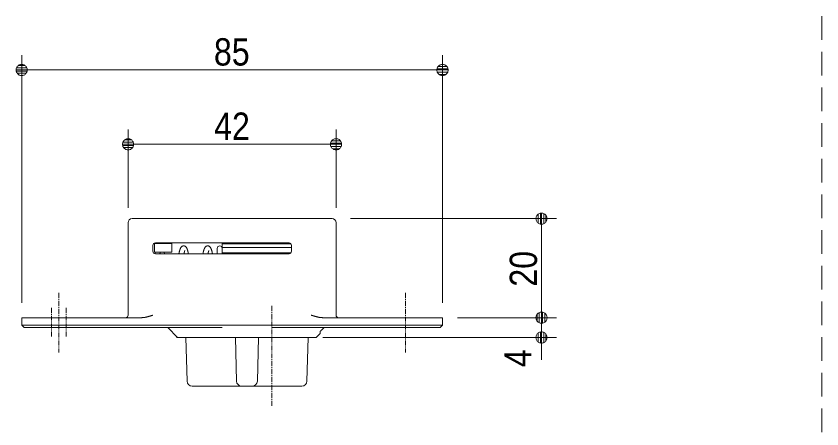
# Model space of a CAD drawing. Units: millimetres, scale not verified, with parts at other scales. Extents: x -4547 to 4547, y -2284 to 2284.
# Drawn here: x -3664 to -2851, y 233 to 650 of the extents above; entities that cross this region are included whole.
import ezdxf
from ezdxf.enums import TextEntityAlignment as Align

# ---------------------------------------------------------------- set-up
doc = ezdxf.new("R2010")
doc.units = ezdxf.units.MM
doc.header["$LTSCALE"] = 20
doc.linetypes.add('CHAIN1', pattern=[8, 5, -1, 1, -1])
doc.linetypes.add('DASHED1', pattern=[1.8, 1.2, -0.6])
for name, color, linetype, lineweight in [('0-0_3一般', 7, 'Continuous', 9), ('0-1_2寸法-2', 7, 'Continuous', 9), ('0-2_0', 7, 'Continuous', 9), ('0-4_2寸法-1', 7, 'Continuous', 9)]:
    doc.layers.add(name, color=color, linetype=linetype, lineweight=lineweight)
doc.styles.add('ＭＳ Ｐゴシック', font='')
doc.styles.get('ＭＳ Ｐゴシック').set_extended_font_data('MS PGothic')

# ---------------------------------------------------------------- blocks, each defined once
blk = doc.blocks.new('グループ-134')
at = {"layer": '0-0_3一般'}
for p, q in [((-43213, 6513), (-43413, 6713)), ((-43028.3, 6513), (-43238, 6513)), ((-43213, 6513), (-42313, 6513)), ((-43023, 5630.4), (-43046.1, 6513)), ((-42313, 6513), (-41313, 6513)), ((-42023, 5630.4), (-42046.1, 6513)), ((-41579.9, 6513), (-41603, 5630.4)), ((-41313, 6513), (-40413, 6513)), ((-40579.9, 6513), (-40603, 5630.4)), ((-40332.6, 6593.4), (-40413, 6513)), ((-42923, 5533), (-41703, 5533)), ((-41923, 5533), (-40703, 5533))]:
    blk.add_line(p, q, dxfattribs=at)
blk.add_lwpolyline([(-40333, 6593.9), (-40333, 6637.9), (-40330.4, 6640.4), (-40327.8, 6642.9), (-40325.2, 6645.4), (-40322.6, 6647.9), (-40319.9, 6650.4), (-40317.3, 6652.9), (-40314.7, 6655.4), (-40312.1, 6657.9), (-40309.5, 6660.4), (-40306.9, 6662.9), (-40304.3, 6665.4), (-40301.7, 6667.9), (-40299.1, 6670.4), (-40296.4, 6672.9), (-40293.8, 6675.4), (-40291.2, 6677.9), (-40288.6, 6680.4), (-40286, 6682.9), (-40283.4, 6685.4), (-40280.8, 6687.9), (-40278.2, 6690.4), (-40275.6, 6692.9), (-40273, 6695.5), (-40270.4, 6698), (-40267.7, 6700.5), (-40265.1, 6703), (-40262.5, 6705.5), (-40259.9, 6708), (-40257.3, 6710.5), (-40254.7, 6713)], dxfattribs=at)
for centre, start, end in [((-42923, 5633), 181.5, 270), ((-41923, 5633), 181.5, 270), ((-41703, 5633), 270, 358.5), ((-40703, 5633), 270, 358.5)]:
    blk.add_arc(centre, 100, start, end, dxfattribs=at)
blk = doc.blocks.new('グループ-135')
at = {"layer": '0-0_3一般'}
for p, q in [((-44213, 6963), (-44213, 8833)), ((-40093, 8913), (-44133, 8913)), ((-40013, 6963), (-40013, 8833)), ((-43713, 8253), (-43713, 8373)), ((-43678, 8420.7), (-43678, 8413)), ((-43678, 8413), (-43328, 8413)), ((-43663, 8423), (-40963, 8423)), ((-43328, 8423), (-43328, 8413)), ((-43328, 8413), (-43328, 8233)), ((-42413, 8203), (-42413, 8313)), ((-42313, 8423), (-42313, 8403)), ((-42313, 8403), (-42313, 8333)), ((-40923, 8403), (-42313, 8403)), ((-42313, 8223), (-42313, 8333)), ((-40913, 8333), (-42313, 8333)), ((-40913, 8373), (-40913, 8253)), ((-43672.8, 8205.7), (-43672.9, 8205)), ((-40963, 8203), (-43663, 8203)), ((-43565, 8232.2), (-43564.8, 8233)), ((-43487.6, 8233), (-43481.3, 8203)), ((-42313, 8223), (-42313, 8203)), ((-42013, 8223), (-42313, 8223)), ((-42013, 8223), (-40923, 8223)), ((-43942.1, 6913), (-45863, 6913)), ((-43718.6, 6961.2), (-43713, 6963)), ((-40507.4, 6961.2), (-40513, 6963)), ((-39013, 6913), (-40283.9, 6913)), ((-37863, 6913), (-39013, 6913)), ((-37863, 6913), (-37863, 6763)), ((-39013, 6763), (-45863, 6763)), ((-45863, 6713), (-42313, 6713)), ((-41313, 6713), (-39013, 6713)), ((-37863, 6763), (-39013, 6763)), ((-39013, 6713), (-37913, 6713)), ((-37863, 6763), (-37913, 6713))]:
    blk.add_line(p, q, dxfattribs=at)
at = {"layer": '0-0_3一般', "linetype": 'CHAIN1'}
for p, q in [((-45613, 7413), (-45613, 6213)), ((-38613, 7413), (-38613, 6213)), ((-41313, 5133), (-41313, 7163)), ((-45763, 7113), (-45763, 6513)), ((-45463, 7113), (-45463, 6513))]:
    blk.add_line(p, q, dxfattribs=at)
at = {"layer": '0-0_3一般'}
for points in [[(-43678, 8413), (-43678, 8233), (-43328, 8233)], [(-43159.3, 8305.5), (-43160.9, 8301.7), (-43162.5, 8297.8), (-43164, 8294), (-43165.4, 8290.1), (-43166.8, 8286.2), (-43168.1, 8282.3), (-43169.3, 8278.4), (-43170.5, 8274.5), (-43171.7, 8270.6), (-43172.8, 8266.8), (-43173.8, 8263.1), (-43174.8, 8259.5), (-43175.8, 8255.9), (-43176.7, 8252.4), (-43177.6, 8249), (-43178.4, 8245.7), (-43179.2, 8242.4), (-43180, 8239.2), (-43180.7, 8236.1), (-43181.3, 8233.1), (-43182, 8230.1), (-43182.6, 8227.2), (-43183.2, 8224.5), (-43183.7, 8221.7), (-43184.3, 8219.1), (-43184.8, 8216.6), (-43185.3, 8214.1), (-43185.8, 8211.7), (-43186.3, 8209.4), (-43186.8, 8207.2), (-43187.2, 8205), (-43187.6, 8203), (-43187.6, 8203)], [(-43036.9, 8331.4), (-43039.3, 8334.7), (-43041.9, 8337.8), (-43044.6, 8340.8), (-43047.5, 8343.6), (-43050.5, 8346.3), (-43053.7, 8348.9), (-43057.1, 8351.3), (-43060.6, 8353.5), (-43064.3, 8355.6), (-43068.1, 8357.5), (-43072, 8359.2), (-43075.9, 8360.6), (-43079.9, 8361.7), (-43083.8, 8362.4), (-43087.7, 8362.9), (-43091.6, 8363), (-43095.5, 8362.9), (-43099.4, 8362.4), (-43103.3, 8361.6), (-43107.2, 8360.6), (-43111.1, 8359.2), (-43115, 8357.5), (-43118.9, 8355.5), (-43122.5, 8353.5), (-43126, 8351.2), (-43129.4, 8348.8), (-43132.6, 8346.3), (-43135.6, 8343.6), (-43138.5, 8340.7), (-43141.2, 8337.7), (-43143.7, 8334.6), (-43146.1, 8331.3), (-43148.3, 8327.9), (-43150.4, 8324.3), (-43152.3, 8320.5), (-43154.1, 8316.8), (-43155.9, 8313), (-43157.7, 8309.3), (-43159.3, 8305.5)], [(-42995.6, 8203), (-42996, 8205), (-42996.5, 8207.2), (-42996.9, 8209.4), (-42997.4, 8211.7), (-42997.9, 8214.1), (-42998.4, 8216.6), (-42998.9, 8219.1), (-42999.5, 8221.7), (-43000.1, 8224.5), (-43000.6, 8227.3), (-43001.3, 8230.1), (-43001.9, 8233.1), (-43002.5, 8236.1), (-43003.2, 8239.2), (-43004, 8242.4), (-43004.8, 8245.7), (-43005.6, 8249), (-43006.4, 8252.5), (-43007.4, 8255.9), (-43008.3, 8259.5), (-43009.3, 8263.2), (-43010.4, 8266.9), (-43011.4, 8270.7), (-43012.6, 8274.5), (-43013.7, 8278.5), (-43015, 8282.4), (-43016.3, 8286.3), (-43017.6, 8290.2), (-43019.1, 8294), (-43020.5, 8297.9), (-43022.1, 8301.7), (-43023.7, 8305.5), (-43025.4, 8309.3), (-43027.1, 8313.1), (-43028.9, 8316.9), (-43030.7, 8320.6), (-43032.7, 8324.3), (-43034.7, 8327.9), (-43036.9, 8331.4)], [(-42673.6, 8305.5), (-42675.2, 8301.7), (-42676.8, 8297.8), (-42678.3, 8294), (-42679.7, 8290.1), (-42681.1, 8286.2), (-42682.4, 8282.3), (-42683.6, 8278.4), (-42684.8, 8274.5), (-42686, 8270.6), (-42687.1, 8266.8), (-42688.1, 8263.1), (-42689.1, 8259.5), (-42690.1, 8255.9), (-42691, 8252.4), (-42691.9, 8249), (-42692.7, 8245.7), (-42693.5, 8242.4), (-42694.3, 8239.2), (-42695, 8236.1), (-42695.6, 8233.1), (-42696.2, 8230.1), (-42696.9, 8227.2), (-42697.4, 8224.5), (-42698, 8221.7), (-42698.6, 8219.1), (-42699.1, 8216.6), (-42699.6, 8214.1), (-42700.1, 8211.7), (-42700.6, 8209.4), (-42701, 8207.2), (-42701.5, 8205), (-42701.9, 8203), (-42701.9, 8203)], [(-42551.2, 8331.4), (-42553.6, 8334.7), (-42556.2, 8337.8), (-42558.9, 8340.8), (-42561.7, 8343.6), (-42564.8, 8346.3), (-42568, 8348.9), (-42571.3, 8351.3), (-42574.9, 8353.5), (-42578.6, 8355.6), (-42582.4, 8357.5), (-42586.3, 8359.2), (-42590.2, 8360.6), (-42594.1, 8361.7), (-42598.1, 8362.4), (-42602, 8362.9), (-42605.9, 8363), (-42609.8, 8362.9), (-42613.7, 8362.4), (-42617.6, 8361.6), (-42621.5, 8360.6), (-42625.4, 8359.2), (-42629.3, 8357.5), (-42633.1, 8355.5), (-42636.8, 8353.5), (-42640.3, 8351.2), (-42643.7, 8348.8), (-42646.9, 8346.3), (-42649.9, 8343.6), (-42652.8, 8340.7), (-42655.5, 8337.7), (-42658, 8334.6), (-42660.4, 8331.3), (-42662.6, 8327.9), (-42664.7, 8324.3), (-42666.6, 8320.5), (-42668.4, 8316.8), (-42670.2, 8313), (-42671.9, 8309.3), (-42673.6, 8305.5)], [(-42509.9, 8203), (-42510.3, 8205), (-42510.8, 8207.2), (-42511.2, 8209.4), (-42511.7, 8211.7), (-42512.2, 8214.1), (-42512.7, 8216.6), (-42513.2, 8219.1), (-42513.8, 8221.7), (-42514.3, 8224.5), (-42514.9, 8227.3), (-42515.5, 8230.1), (-42516.2, 8233.1), (-42516.8, 8236.1), (-42517.5, 8239.2), (-42518.3, 8242.4), (-42519, 8245.7), (-42519.9, 8249), (-42520.7, 8252.5), (-42521.6, 8255.9), (-42522.6, 8259.5), (-42523.6, 8263.2), (-42524.6, 8266.9), (-42525.7, 8270.7), (-42526.9, 8274.5), (-42528, 8278.5), (-42529.3, 8282.4), (-42530.6, 8286.3), (-42531.9, 8290.2), (-42533.3, 8294), (-42534.8, 8297.9), (-42536.4, 8301.7), (-42538, 8305.5), (-42539.6, 8309.3), (-42541.4, 8313.1), (-42543.2, 8316.9), (-42545, 8320.6), (-42546.9, 8324.3), (-42549, 8327.9), (-42551.2, 8331.4)], [(-43666.9, 8233), (-43667.1, 8232.3), (-43667.3, 8231.6), (-43667.5, 8230.9), (-43667.6, 8230.2), (-43667.8, 8229.5), (-43668, 8228.8), (-43668.2, 8228.1), (-43668.3, 8227.4), (-43668.5, 8226.7), (-43668.6, 8226), (-43668.8, 8225.3), (-43669, 8224.6), (-43669.1, 8224), (-43669.3, 8223.3), (-43669.4, 8222.6), (-43669.6, 8221.9), (-43669.7, 8221.2), (-43669.9, 8220.5), (-43670, 8219.8), (-43670.2, 8219.1), (-43670.3, 8218.3), (-43670.4, 8217.6), (-43670.6, 8216.9), (-43670.7, 8216.2), (-43670.9, 8215.5), (-43671, 8214.8), (-43671.1, 8214.1), (-43671.3, 8213.4), (-43671.4, 8212.7), (-43671.5, 8212), (-43671.7, 8211.3), (-43671.8, 8210.6), (-43672, 8209.9), (-43672.1, 8209.2), (-43672.2, 8208.5), (-43672.4, 8207.8), (-43672.5, 8207.1), (-43672.6, 8206.4), (-43672.8, 8205.7)], [(-43572, 8203), (-43571.8, 8203.7), (-43571.6, 8204.5), (-43571.5, 8205.3), (-43571.3, 8206), (-43571.2, 8206.8), (-43571, 8207.5), (-43570.8, 8208.3), (-43570.7, 8209), (-43570.5, 8209.8), (-43570.3, 8210.5), (-43570.2, 8211.3), (-43570, 8212), (-43569.8, 8212.8), (-43569.6, 8213.5), (-43569.5, 8214.3), (-43569.3, 8215), (-43569.1, 8215.8), (-43568.9, 8216.5), (-43568.8, 8217.3), (-43568.6, 8218), (-43568.4, 8218.8), (-43568.2, 8219.5), (-43568, 8220.3), (-43567.9, 8221), (-43567.7, 8221.8), (-43567.5, 8222.5), (-43567.3, 8223.3), (-43567.1, 8224), (-43566.9, 8224.8), (-43566.7, 8225.5), (-43566.6, 8226.3), (-43566.4, 8227), (-43566.2, 8227.8), (-43566, 8228.5), (-43565.8, 8229.3), (-43565.6, 8230), (-43565.4, 8230.8), (-43565.2, 8231.5), (-43565, 8232.2)], [(-43086.3, 8203), (-43086, 8204.2), (-43085.7, 8205.5), (-43085.4, 8206.8), (-43085.2, 8208.1), (-43084.9, 8209.4), (-43084.6, 8210.7), (-43084.3, 8212.1), (-43084, 8213.5), (-43083.6, 8214.9), (-43083.3, 8216.3), (-43083, 8217.8), (-43082.6, 8219.2), (-43082.3, 8220.7), (-43081.9, 8222.2), (-43081.6, 8223.7), (-43081.2, 8225.2), (-43080.9, 8226.7), (-43080.5, 8228.2), (-43080.1, 8229.7), (-43079.7, 8231.1), (-43079.4, 8232.6), (-43079, 8234), (-43078.6, 8235.4), (-43078.2, 8236.8), (-43077.8, 8238.2), (-43077.4, 8239.6), (-43077, 8241), (-43076.6, 8242.4), (-43076.2, 8243.7), (-43075.8, 8245), (-43075.4, 8246.2), (-43075.1, 8247.4), (-43074.7, 8248.6), (-43074.4, 8249.7), (-43074.1, 8250.7), (-43073.7, 8251.8), (-43073.4, 8252.7), (-43073.1, 8253.7), (-43072.9, 8254.6)], [(-43072.9, 8254.6), (-43072.6, 8255.4), (-43072.4, 8256.2), (-43072.1, 8257), (-43071.9, 8257.7), (-43071.6, 8258.4), (-43071.4, 8259.1), (-43071.1, 8259.7), (-43070.9, 8260.4), (-43070.6, 8261), (-43070.4, 8261.6), (-43070.1, 8262.2), (-43069.8, 8262.7), (-43069.5, 8263.3), (-43069.3, 8263.8), (-43069, 8264.3), (-43068.7, 8264.8), (-43068.4, 8265.2), (-43068.1, 8265.7), (-43067.8, 8266.1), (-43067.6, 8266.5), (-43067.4, 8266.9), (-43067.3, 8267.3), (-43067.2, 8267.7), (-43067.1, 8268.1), (-43067, 8268.4), (-43067, 8268.8), (-43067, 8269.1), (-43067, 8269.4), (-43067.1, 8269.7), (-43067.2, 8270), (-43067.4, 8270.3)], [(-42600.5, 8203), (-42600.3, 8204.2), (-42600, 8205.5), (-42599.7, 8206.8), (-42599.4, 8208.1), (-42599.2, 8209.4), (-42598.9, 8210.7), (-42598.6, 8212.1), (-42598.2, 8213.5), (-42597.9, 8214.9), (-42597.6, 8216.3), (-42597.3, 8217.8), (-42596.9, 8219.2), (-42596.6, 8220.7), (-42596.2, 8222.2), (-42595.9, 8223.7), (-42595.5, 8225.2), (-42595.1, 8226.7), (-42594.8, 8228.2), (-42594.4, 8229.7), (-42594, 8231.1), (-42593.6, 8232.6), (-42593.3, 8234), (-42592.9, 8235.4), (-42592.5, 8236.8), (-42592.1, 8238.2), (-42591.7, 8239.6), (-42591.3, 8241), (-42590.9, 8242.4), (-42590.5, 8243.7), (-42590.1, 8245), (-42589.7, 8246.2), (-42589.4, 8247.4), (-42589, 8248.6), (-42588.7, 8249.7), (-42588.3, 8250.7), (-42588, 8251.8), (-42587.7, 8252.7), (-42587.4, 8253.7), (-42587.2, 8254.6)], [(-42587.2, 8254.6), (-42586.9, 8255.4), (-42586.6, 8256.2), (-42586.4, 8257), (-42586.2, 8257.7), (-42585.9, 8258.4), (-42585.7, 8259.1), (-42585.4, 8259.7), (-42585.2, 8260.4), (-42584.9, 8261), (-42584.6, 8261.6), (-42584.4, 8262.2), (-42584.1, 8262.7), (-42583.8, 8263.3), (-42583.5, 8263.8), (-42583.2, 8264.3), (-42583, 8264.8), (-42582.7, 8265.2), (-42582.4, 8265.7), (-42582.1, 8266.1), (-42581.9, 8266.5), (-42581.7, 8266.9), (-42581.6, 8267.3), (-42581.4, 8267.7), (-42581.4, 8268.1), (-42581.3, 8268.4), (-42581.3, 8268.8), (-42581.3, 8269.1), (-42581.3, 8269.4), (-42581.4, 8269.7), (-42581.5, 8270), (-42581.6, 8270.3)], [(-45863, 6913), (-46363, 6913), (-46363, 6763)], [(-43942.1, 6913), (-43936.3, 6913.2), (-43930.4, 6913.5), (-43924.5, 6913.8), (-43918.7, 6914.2), (-43912.8, 6914.7), (-43907, 6915.2), (-43901.1, 6915.8), (-43895.3, 6916.5), (-43889.5, 6917.3), (-43883.7, 6918.1), (-43877.9, 6919), (-43872.1, 6919.9), (-43866.4, 6920.9), (-43860.6, 6922), (-43854.8, 6923.2), (-43849.1, 6924.4), (-43843.4, 6925.7), (-43837.6, 6927), (-43831.9, 6928.5), (-43826.2, 6930), (-43820.5, 6931.5), (-43814.8, 6933), (-43809.1, 6934.6), (-43803.4, 6936.2), (-43797.7, 6937.7), (-43792, 6939.3), (-43786.4, 6940.9), (-43780.7, 6942.6), (-43775, 6944.2), (-43769.4, 6945.9), (-43763.7, 6947.5), (-43758, 6949.2), (-43752.4, 6950.9), (-43746.8, 6952.6), (-43741.1, 6954.3), (-43735.5, 6956), (-43729.9, 6957.7), (-43724.2, 6959.5), (-43718.6, 6961.2)], [(-40283.9, 6913), (-40289.8, 6913.2), (-40295.6, 6913.5), (-40301.5, 6913.8), (-40307.3, 6914.2), (-40313.2, 6914.7), (-40319, 6915.2), (-40324.9, 6915.8), (-40330.7, 6916.5), (-40336.5, 6917.3), (-40342.3, 6918.1), (-40348.1, 6919), (-40353.9, 6919.9), (-40359.6, 6920.9), (-40365.4, 6922), (-40371.2, 6923.2), (-40376.9, 6924.4), (-40382.7, 6925.7), (-40388.4, 6927), (-40394.1, 6928.5), (-40399.8, 6930), (-40405.5, 6931.5), (-40411.2, 6933), (-40416.9, 6934.6), (-40422.6, 6936.2), (-40428.3, 6937.7), (-40434, 6939.3), (-40439.7, 6940.9), (-40445.3, 6942.6), (-40451, 6944.2), (-40456.7, 6945.9), (-40462.3, 6947.5), (-40468, 6949.2), (-40473.6, 6950.9), (-40479.3, 6952.6), (-40484.9, 6954.3), (-40490.5, 6956), (-40496.2, 6957.7), (-40501.8, 6959.5), (-40507.4, 6961.2)], [(-45863, 6763), (-46363, 6763), (-46313, 6713), (-45863, 6713)]]:
    blk.add_lwpolyline(points, dxfattribs=at)
for centre, radius, start, end in [((-44133, 8833), 80, 90, 180), ((-40093, 8833), 80, 0, 90), ((-43663, 8373), 50, 90, 180), ((-42363, 8313), 50, 0, 180), ((-40963, 8373), 50, 0, 90), ((-43663, 8253), 50, 180, 270), ((-40963, 8253), 50, 270, 0), ((-44263, 6963), 50, 270, 0), ((-39963, 6963), 50, 180, 270)]:
    blk.add_arc(centre, radius, start, end, dxfattribs=at)
blk.add_blockref('グループ-134', (0, 0), dxfattribs=at)
blk = doc.blocks.new('_Dot')
at = {"layer": '0-2_0'}
for p, q in [((-10, 0), (-20, 0)), ((9.78, 2), (-9.78, 2)), ((7.99, 6), (-7.99, 6)), ((9.16, -3.98), (-9.16, -3.98)), ((6, -7.98), (-6, -7.98))]:
    blk.add_line(p, q, dxfattribs=at)
for points in [[(10, 0), (9.92, 1.25), (9.69, 2.49), (9.3, 3.68), (8.76, 4.82), (8.09, 5.88), (7.29, 6.85), (6.37, 7.71), (5.36, 8.44), (4.26, 9.05), (3.09, 9.51), (1.87, 9.82), (0.63, 9.98), (-0.63, 9.98), (-1.87, 9.82), (-3.09, 9.51), (-4.26, 9.05), (-5.36, 8.44), (-6.37, 7.71), (-7.29, 6.85), (-8.09, 5.88), (-8.76, 4.82), (-9.3, 3.68), (-9.69, 2.49), (-9.92, 1.25), (-10, 0), (0, 0)], [(-10, 0), (-9.92, -1.25), (-9.69, -2.49), (-9.3, -3.68), (-8.76, -4.82), (-8.09, -5.88), (-7.29, -6.85), (-6.37, -7.71), (-5.36, -8.44), (-4.26, -9.05), (-3.09, -9.51), (-1.87, -9.82), (-0.63, -9.98), (0.63, -9.98), (1.87, -9.82), (3.09, -9.51), (4.26, -9.05), (5.36, -8.44), (6.37, -7.71), (7.29, -6.85), (8.09, -5.88), (8.76, -4.82), (9.3, -3.68), (9.69, -2.49), (9.92, -1.25), (10, 0), (0, 0)]]:
    blk.add_lwpolyline(points, close=True, dxfattribs=at)

msp = doc.modelspace()

# ---------------------------------------------------------------- linework, layer by layer
at = {"layer": '0-0_3一般', "linetype": 'DASHED1'}
msp.add_line((-2850.62, 650), (-2850.62, -1800), dxfattribs=at)
at = {"layer": '0-1_2寸法-2'}
for p, q in [((-3133.78, 356.9), (-3133.78, 368.16)), ((-3218.78, 345.65), (-3118.78, 345.65)), ((-3133.78, 325.65), (-3133.78, 345.65)), ((-3354.62, 325.65), (-3118.78, 325.65)), ((-3133.78, 314.39), (-3133.78, 303.14))]:
    msp.add_line(p, q, dxfattribs=at)
at = {"layer": '0-4_2寸法-1'}
for p, q in [((-3658.78, 360.65), (-3658.78, 610.65)), ((-3233.78, 360.65), (-3233.78, 610.65)), ((-3245.03, 595.65), (-3647.52, 595.65)), ((-3551.28, 456.65), (-3551.28, 535.65)), ((-3341.28, 456.65), (-3341.28, 535.65)), ((-3352.53, 520.65), (-3540.02, 520.65)), ((-3326.53, 445.65), (-3118.78, 445.65)), ((-3133.78, 434.39), (-3133.78, 356.9)), ((-3218.78, 345.65), (-3118.78, 345.65))]:
    msp.add_line(p, q, dxfattribs=at)

# ---------------------------------------------------------------- block references
at = {"layer": '0-0_3一般', "xscale": 0.05, "yscale": 0.05}
msp.add_blockref('グループ-135', (-1340.62, 0), dxfattribs=at)
at = {"layer": '0-1_2寸法-2', "xscale": 0.5627563, "yscale": 0.5627563}
for p, rotation in [((-3133.78, 345.65), 270), ((-3133.78, 325.65), 90)]:
    msp.add_blockref('_Dot', p, dxfattribs=dict(at, rotation=rotation))
at = {"layer": '0-4_2寸法-1', "xscale": 0.5627563, "yscale": 0.5627563}
for p, rotation in [((-3658.78, 595.65), 180), ((-3551.28, 520.65), 180), ((-3133.78, 445.65), 90), ((-3133.78, 345.65), 270)]:
    msp.add_blockref('_Dot', p, dxfattribs=dict(at, rotation=rotation))
for p in [(-3233.78, 595.65), (-3341.28, 520.65)]:
    msp.add_blockref('_Dot', p, dxfattribs=at)

# ---------------------------------------------------------------- texts
at = {"layer": '0-1_2寸法-2', "style": 'ＭＳ Ｐゴシック', "width": 0.9}
msp.add_text('4', height=27.57, rotation=90, dxfattribs=at).set_placement((-3135.63, 295.7), align=Align.BOTTOM_LEFT)
at = {"layer": '0-4_2寸法-1', "style": 'ＭＳ Ｐゴシック', "width": 0.9}
for s, p in [('85', (-3464.64, 591.86)), ('42', (-3464.43, 516.86))]:
    msp.add_text(s, height=27.57, dxfattribs=at).set_placement(p, align=Align.BOTTOM_LEFT)
msp.add_text('20', height=27.57, rotation=90, dxfattribs=at).set_placement((-3130.06, 376.91), align=Align.BOTTOM_LEFT)

doc.saveas('drawing.dxf')
